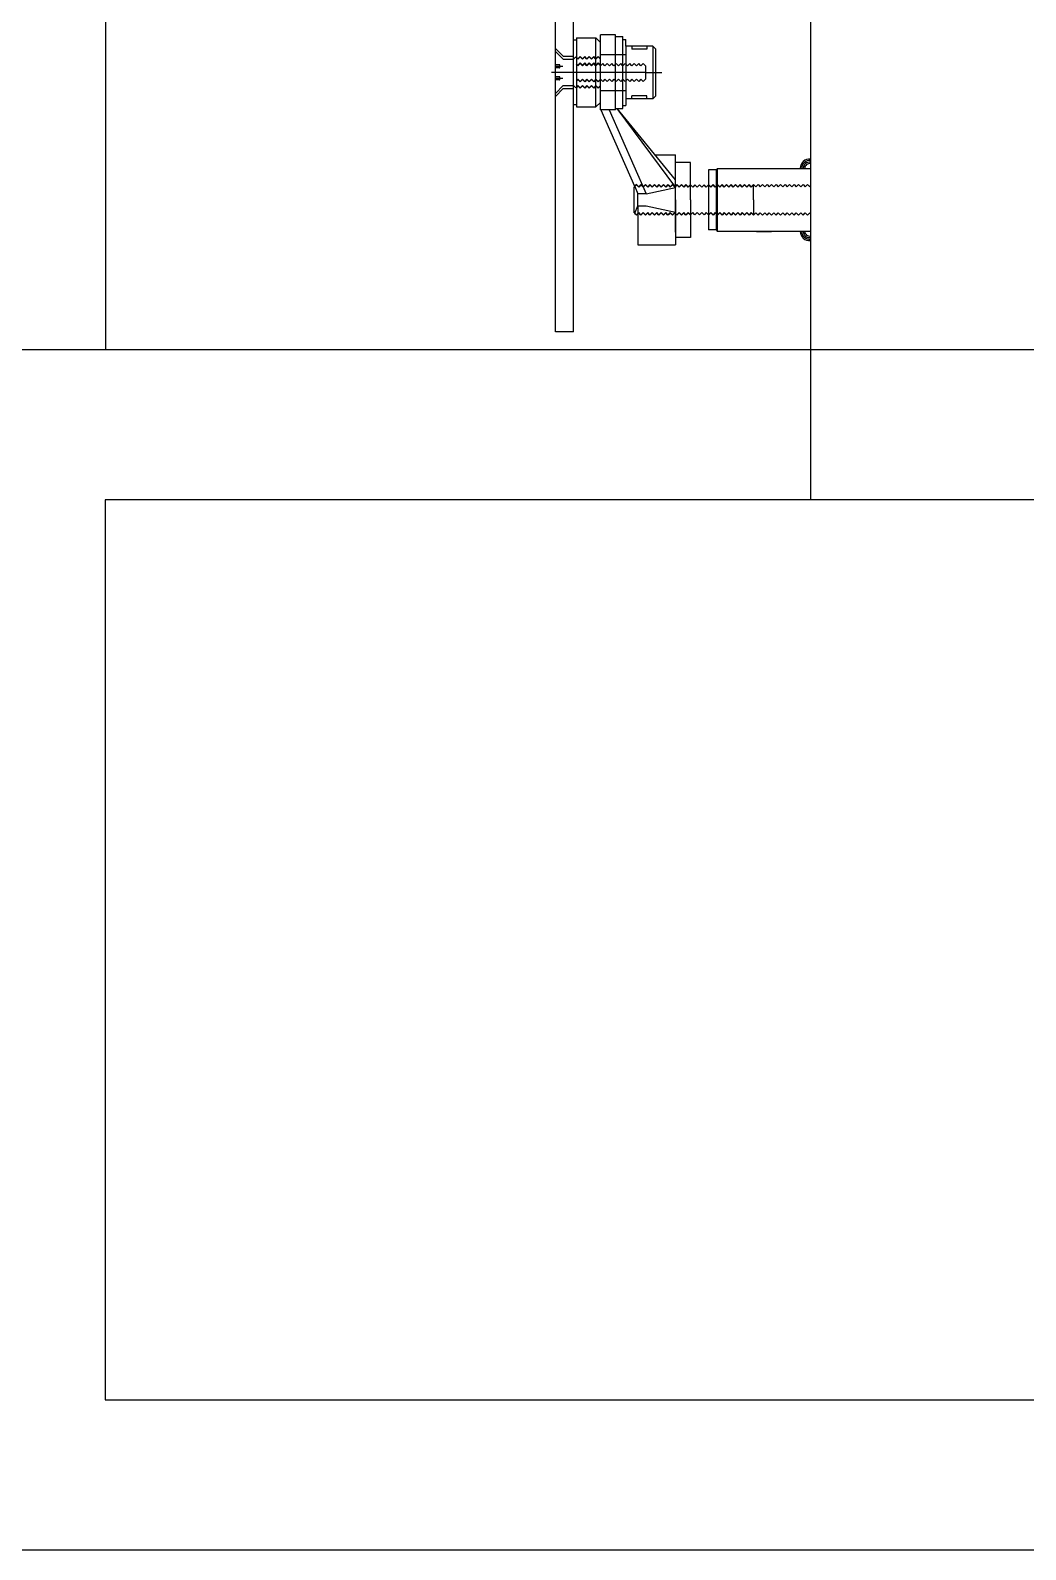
# Model space of a CAD drawing. Header units: millimetres. Extents: x -7448 to 427567, y 91657 to 341328.
# Drawn here: x 307772 to 308436, y 212742 to 213755 of the extents above; entities that cross this region are included whole.
import ezdxf

# ---------------------------------------------------------------- set-up
doc = ezdxf.new("R2010")
doc.units = ezdxf.units.MM
doc.header["$LTSCALE"] = 500
doc.header["$MEASUREMENT"] = 0
doc.linetypes.add('CENTER1', pattern=[8, 6, -1, 0, -1])
doc.linetypes.add('DASH_2', pattern=[34, 30, -1.5, 1, -1.5])
doc.layers.add('e-plan', color=9, linetype='CONTINUOUS')

# ---------------------------------------------------------------- blocks, each defined once
blk = doc.blocks.new('2F 기둥 140514')
at = {"layer": 'e-plan', "ltscale": 0.5}
blk.add_lwpolyline([(247902.6, 82800), (248602.6, 82800), (248602.6, 83400), (247902.6, 83400)], close=True, dxfattribs=at)

msp = doc.modelspace()

# ---------------------------------------------------------------- linework, layer by layer
at = {"layer": 'e-plan'}
for p, q in [((308292.2, 215621.9), (308292.2, 213441.9)), ((308122.2, 213553.9), (308122.2, 214480.9)), ((308134.2, 213553.9), (308134.2, 214480.9)), ((308292.2, 213662.9), (308292.2, 213620.9)), ((308134.2, 213553.9), (308122.2, 213553.9))]:
    msp.add_line(p, q, dxfattribs=at)
at = {"layer": 'e-plan', "linetype": 'Continuous'}
for p, q in [((308122.2, 213710.1), (308122.2, 213743.8)), ((308136.2, 213748.4), (308134.2, 213748.4)), ((308136.2, 213749.9), (308136.2, 213737)), ((308136.2, 213749.9), (308149.2, 213749.9)), ((308149.2, 213735.7), (308149.2, 213749.9)), ((308152.2, 213736), (308152.2, 213751.9)), ((308162.2, 213751.9), (308152.2, 213751.9)), ((308162.2, 213701.9), (308162.2, 213751.9)), ((308162.2, 213750.9), (308167.2, 213750.9)), ((308167.2, 213702.9), (308167.2, 213750.9)), ((308167.2, 213748.9), (308169.2, 213748.9)), ((308187.2, 213744.4), (308169.2, 213744.4)), ((308189.2, 213742.4), (308187.2, 213744.4)), ((308127.4, 213737.7), (308122.2, 213742.9)), ((308127.4, 213737.7), (308134.2, 213737.7)), ((308127.4, 213735.7), (308134.2, 213735.7)), ((308136.2, 213736.7), (308136.2, 213732.7)), ((308149.2, 213703.9), (308149.2, 213735.7)), ((308152.2, 213722.4), (308152.2, 213735.7)), ((308183.2, 213742.4), (308173.2, 213742.4)), ((308189.2, 213711.4), (308189.2, 213742.4)), ((308125.2, 213730.2), (308125.2, 213731.6)), ((308125.2, 213722.2), (308125.2, 213723.6)), ((308136.2, 213732.4), (308136.2, 213721.4)), ((308127.4, 213716.2), (308122.2, 213710.9)), ((308127.4, 213718.2), (308134.2, 213718.2)), ((308127.4, 213716.2), (308134.2, 213716.2)), ((308136.2, 213721.2), (308136.2, 213717.2)), ((308136.2, 213716.9), (308136.2, 213705.4)), ((308152.2, 213718.2), (308152.2, 213722.2)), ((308152.2, 213701.9), (308152.2, 213717.9)), ((308136.2, 213705.4), (308134.2, 213705.4)), ((308136.2, 213705.4), (308136.2, 213703.9)), ((308136.2, 213703.9), (308149.2, 213703.9)), ((308162.2, 213702.9), (308167.2, 213702.9)), ((308163.2, 213702.9), (308202.2, 213650.2)), ((308202.2, 213655.3), (308163.4, 213702.9)), ((308167.2, 213704.9), (308169.2, 213704.9)), ((308187.2, 213709.4), (308169.2, 213709.4)), ((308183.2, 213711.4), (308173.2, 213711.4)), ((308187.2, 213709.4), (308189.2, 213711.4)), ((308162.2, 213701.9), (308152.2, 213701.9)), ((308152.4, 213701.9), (308174.9, 213651)), ((308157.9, 213701.9), (308182.6, 213645.9)), ((308188.6, 213671.9), (308202.2, 213671.9)), ((308202.2, 213641.9), (308202.2, 213671.9)), ((308202.2, 213641.9), (308202.2, 213663.4)), ((308212.2, 213652.2), (308212.2, 213666.9)), ((308230.3, 213662.9), (308229.3, 213661.9)), ((308230.3, 213662.9), (308292.2, 213662.9)), ((308230.3, 213620.9), (308230.3, 213662.9)), ((308212.2, 213641.9), (308212.2, 213651.9)), ((308229.3, 213661.9), (308224.3, 213661.9)), ((308224.3, 213661.9), (308224.3, 213652.1)), ((308229.3, 213661.9), (308229.3, 213621.9)), ((308174.5, 213650.6), (308174.5, 213633.3)), ((308175, 213650.8), (308177.2, 213645.9)), ((308177.2, 213638), (308177.2, 213645.9)), ((308182.6, 213645.9), (308177.2, 213645.9)), ((308182.6, 213645.9), (308202.2, 213650.2)), ((308202.2, 213641.9), (308202.2, 213611.9)), ((308202.2, 213620.4), (308202.2, 213641.9)), ((308212.2, 213641.9), (308212.2, 213631.9)), ((308224.3, 213651.8), (308224.3, 213632.1)), ((308175, 213633.1), (308177.2, 213638)), ((308177.2, 213638), (308177.2, 213611.9)), ((308177.2, 213638), (308182.6, 213638)), ((308182.6, 213638), (308202.2, 213633.7)), ((308212.2, 213631.7), (308212.2, 213616.9)), ((308224.3, 213631.8), (308224.3, 213621.9)), ((308229.3, 213621.9), (308224.3, 213621.9)), ((308229.3, 213621.9), (308230.3, 213620.9)), ((308177.2, 213611.9), (308202.2, 213611.9)), ((308292.2, 213620.9), (308230.3, 213620.9)), ((308256.3, 213620.9), (308266.2, 213620.9))]:
    msp.add_line(p, q, dxfattribs=at)
at = {"layer": 'e-plan', "linetype": 'CENTER1'}
for p, q in [((308149.2, 213749.9), (308152.2, 213746.9)), ((308169.2, 213744.4), (308169.2, 213748.9)), ((308169.2, 213744.4), (308169.2, 213706.8)), ((308173.2, 213744.4), (308173.2, 213742.4)), ((308183.2, 213744.4), (308183.2, 213742.4)), ((308187.2, 213744.4), (308187.2, 213709.4)), ((308122.2, 213740.9), (308127.4, 213735.7)), ((308135.7, 213737.2), (308134.2, 213735.7)), ((308137.2, 213735.7), (308135.7, 213737.2)), ((308137.2, 213736), (308136.2, 213737)), ((308138.7, 213737.5), (308137.2, 213736)), ((308138.7, 213737.2), (308137.2, 213735.7)), ((308138.7, 213733.2), (308137.2, 213731.7)), ((308138.7, 213732.9), (308137.2, 213731.4)), ((308140.2, 213736), (308138.7, 213737.5)), ((308140.2, 213735.7), (308138.7, 213737.2)), ((308140.2, 213731.7), (308138.7, 213733.2)), ((308140.2, 213731.4), (308138.7, 213732.9)), ((308141.7, 213737.5), (308140.2, 213736)), ((308141.7, 213737.2), (308140.2, 213735.7)), ((308141.7, 213733.2), (308140.2, 213731.7)), ((308141.7, 213732.9), (308140.2, 213731.4)), ((308143.2, 213736), (308141.7, 213737.5)), ((308143.2, 213735.7), (308141.7, 213737.2)), ((308143.2, 213731.7), (308141.7, 213733.2)), ((308143.2, 213731.4), (308141.7, 213732.9)), ((308144.7, 213737.5), (308143.2, 213736)), ((308144.7, 213737.2), (308143.2, 213735.7)), ((308144.7, 213733.2), (308143.2, 213731.7)), ((308144.7, 213732.9), (308143.2, 213731.4)), ((308146.2, 213736), (308144.7, 213737.5)), ((308146.2, 213735.7), (308144.7, 213737.2)), ((308146.2, 213731.7), (308144.7, 213733.2)), ((308146.2, 213731.4), (308144.7, 213732.9)), ((308147.7, 213737.5), (308146.2, 213736)), ((308147.7, 213737.2), (308146.2, 213735.7)), ((308147.7, 213733.2), (308146.2, 213731.7)), ((308147.7, 213732.9), (308146.2, 213731.4)), ((308149.2, 213736), (308147.7, 213737.5)), ((308149.2, 213735.7), (308147.7, 213737.2)), ((308149.2, 213731.7), (308147.7, 213733.2)), ((308149.2, 213731.4), (308147.7, 213732.9)), ((308150.7, 213737.5), (308149.2, 213736)), ((308150.7, 213737.2), (308149.2, 213735.7)), ((308150.7, 213733.2), (308149.2, 213731.7)), ((308150.7, 213732.9), (308149.2, 213731.4)), ((308152.2, 213736), (308150.7, 213737.5)), ((308152.2, 213735.7), (308150.7, 213737.2)), ((308152.2, 213731.7), (308150.7, 213733.2)), ((308152.2, 213731.4), (308150.7, 213732.9)), ((308153.7, 213732.9), (308152.2, 213731.4)), ((308155.2, 213731.4), (308153.7, 213732.9)), ((308156.7, 213732.9), (308155.2, 213731.4)), ((308158.2, 213731.4), (308156.7, 213732.9)), ((308159.7, 213732.9), (308158.2, 213731.4)), ((308161.2, 213731.4), (308159.7, 213732.9)), ((308162.7, 213732.9), (308161.2, 213731.4)), ((308164.2, 213731.4), (308162.7, 213732.9)), ((308165.7, 213732.9), (308164.2, 213731.4)), ((308167.2, 213731.4), (308165.7, 213732.9)), ((308168.7, 213732.9), (308167.2, 213731.4)), ((308170.2, 213731.4), (308168.7, 213732.9)), ((308171.7, 213732.9), (308170.2, 213731.4)), ((308173.2, 213731.4), (308171.7, 213732.9)), ((308174.7, 213732.9), (308173.2, 213731.4)), ((308176.2, 213731.4), (308174.7, 213732.9)), ((308177.7, 213732.9), (308176.2, 213731.4)), ((308179.2, 213731.4), (308177.7, 213732.9)), ((308180.7, 213732.9), (308179.2, 213731.4)), ((308182.2, 213731.4), (308180.7, 213732.9)), ((308182.2, 213726.9), (308119.6, 213726.9)), ((308124.9, 213731.9), (308122.2, 213731.9)), ((308127.2, 213730.9), (308122.2, 213730.9)), ((308124.9, 213729.9), (308122.2, 213729.9)), ((308124.9, 213723.9), (308122.2, 213723.9)), ((308127.2, 213722.9), (308122.2, 213722.9)), ((308137.2, 213731.7), (308136.2, 213732.7)), ((308137.2, 213731.4), (308136.2, 213732.4)), ((308182.2, 213731.4), (308182.2, 213722.4)), ((308182.2, 213726.9), (308193.2, 213726.9)), ((308124.9, 213721.9), (308122.2, 213721.9)), ((308122.2, 213712.9), (308127.4, 213718.2)), ((308135.7, 213716.7), (308134.2, 213718.2)), ((308137.2, 213718.2), (308135.7, 213716.7)), ((308137.2, 213722.4), (308136.2, 213721.4)), ((308137.2, 213722.2), (308136.2, 213721.2)), ((308137.2, 213717.9), (308136.2, 213716.9)), ((308138.7, 213720.9), (308137.2, 213722.4)), ((308138.7, 213720.7), (308137.2, 213722.2)), ((308138.7, 213716.7), (308137.2, 213718.2)), ((308138.7, 213716.4), (308137.2, 213717.9)), ((308140.2, 213722.4), (308138.7, 213720.9)), ((308140.2, 213722.2), (308138.7, 213720.7)), ((308140.2, 213718.2), (308138.7, 213716.7)), ((308140.2, 213717.9), (308138.7, 213716.4)), ((308141.7, 213720.9), (308140.2, 213722.4)), ((308141.7, 213720.7), (308140.2, 213722.2)), ((308141.7, 213716.7), (308140.2, 213718.2)), ((308141.7, 213716.4), (308140.2, 213717.9)), ((308143.2, 213722.4), (308141.7, 213720.9)), ((308143.2, 213722.2), (308141.7, 213720.7)), ((308143.2, 213718.2), (308141.7, 213716.7)), ((308143.2, 213717.9), (308141.7, 213716.4)), ((308144.7, 213720.9), (308143.2, 213722.4)), ((308144.7, 213720.7), (308143.2, 213722.2)), ((308144.7, 213716.7), (308143.2, 213718.2)), ((308144.7, 213716.4), (308143.2, 213717.9)), ((308146.2, 213722.4), (308144.7, 213720.9)), ((308146.2, 213722.2), (308144.7, 213720.7)), ((308146.2, 213718.2), (308144.7, 213716.7)), ((308146.2, 213717.9), (308144.7, 213716.4)), ((308147.7, 213720.9), (308146.2, 213722.4)), ((308147.7, 213720.7), (308146.2, 213722.2)), ((308147.7, 213716.7), (308146.2, 213718.2)), ((308147.7, 213716.4), (308146.2, 213717.9)), ((308149.2, 213722.4), (308147.7, 213720.9)), ((308149.2, 213722.2), (308147.7, 213720.7)), ((308149.2, 213718.2), (308147.7, 213716.7)), ((308149.2, 213717.9), (308147.7, 213716.4)), ((308150.7, 213720.9), (308149.2, 213722.4)), ((308150.7, 213720.7), (308149.2, 213722.2)), ((308150.7, 213716.7), (308149.2, 213718.2)), ((308150.7, 213716.4), (308149.2, 213717.9)), ((308152.2, 213722.4), (308150.7, 213720.9)), ((308152.2, 213722.2), (308150.7, 213720.7)), ((308152.2, 213718.2), (308150.7, 213716.7)), ((308152.2, 213717.9), (308150.7, 213716.4)), ((308153.7, 213720.9), (308152.2, 213722.4)), ((308155.2, 213722.4), (308153.7, 213720.9)), ((308156.7, 213720.9), (308155.2, 213722.4)), ((308158.2, 213722.4), (308156.7, 213720.9)), ((308159.7, 213720.9), (308158.2, 213722.4)), ((308161.2, 213722.4), (308159.7, 213720.9)), ((308162.7, 213720.9), (308161.2, 213722.4)), ((308164.2, 213722.4), (308162.7, 213720.9)), ((308165.7, 213720.9), (308164.2, 213722.4)), ((308167.2, 213722.4), (308165.7, 213720.9)), ((308168.7, 213720.9), (308167.2, 213722.4)), ((308170.2, 213722.4), (308168.7, 213720.9)), ((308171.7, 213720.9), (308170.2, 213722.4)), ((308173.2, 213722.4), (308171.7, 213720.9)), ((308174.7, 213720.9), (308173.2, 213722.4)), ((308176.2, 213722.4), (308174.7, 213720.9)), ((308177.7, 213720.9), (308176.2, 213722.4)), ((308179.2, 213722.4), (308177.7, 213720.9)), ((308180.7, 213720.9), (308179.2, 213722.4)), ((308182.2, 213722.4), (308180.7, 213720.9)), ((308149.2, 213703.9), (308152.2, 213706.9)), ((308169.2, 213706.8), (308169.2, 213704.9)), ((308173.2, 213709.4), (308173.2, 213711.4)), ((308183.2, 213709.4), (308183.2, 213711.4)), ((308176.2, 213651.9), (308174.7, 213650.4)), ((308176.2, 213652.2), (308174.9, 213651)), ((308177.7, 213650.7), (308176.2, 213652.2)), ((308177.7, 213650.4), (308176.2, 213651.9)), ((308179.2, 213652.2), (308177.7, 213650.7)), ((308179.2, 213651.9), (308177.7, 213650.4)), ((308180.7, 213650.7), (308179.2, 213652.2)), ((308180.7, 213650.4), (308179.2, 213651.9)), ((308182.2, 213652.2), (308180.7, 213650.7)), ((308182.2, 213651.9), (308180.7, 213650.4)), ((308183.7, 213650.7), (308182.2, 213652.2)), ((308183.7, 213650.4), (308182.2, 213651.9)), ((308185.2, 213652.2), (308183.7, 213650.7)), ((308185.2, 213651.9), (308183.7, 213650.4)), ((308186.7, 213650.7), (308185.2, 213652.2)), ((308186.7, 213650.4), (308185.2, 213651.9)), ((308188.2, 213652.2), (308186.7, 213650.7)), ((308188.2, 213651.9), (308186.7, 213650.4)), ((308189.7, 213650.7), (308188.2, 213652.2)), ((308189.7, 213650.4), (308188.2, 213651.9)), ((308191.2, 213652.2), (308189.7, 213650.7)), ((308191.2, 213651.9), (308189.7, 213650.4)), ((308192.7, 213650.7), (308191.2, 213652.2)), ((308192.7, 213650.4), (308191.2, 213651.9)), ((308194.2, 213652.2), (308192.7, 213650.7)), ((308194.2, 213651.9), (308192.7, 213650.4)), ((308195.7, 213650.7), (308194.2, 213652.2)), ((308195.7, 213650.4), (308194.2, 213651.9)), ((308197.2, 213652.2), (308195.7, 213650.7)), ((308197.2, 213651.9), (308195.7, 213650.4)), ((308198.7, 213650.7), (308197.2, 213652.2)), ((308198.7, 213650.4), (308197.2, 213651.9)), ((308200.2, 213652.2), (308198.7, 213650.7)), ((308200.2, 213651.9), (308198.7, 213650.4)), ((308201.7, 213650.7), (308200.2, 213652.2)), ((308201.7, 213650.4), (308200.2, 213651.9)), ((308203.2, 213652.2), (308201.7, 213650.7)), ((308203.2, 213651.9), (308201.7, 213650.4)), ((308204.7, 213650.7), (308203.2, 213652.2)), ((308204.7, 213650.4), (308203.2, 213651.9)), ((308206.2, 213652.2), (308204.7, 213650.7)), ((308206.2, 213651.9), (308204.7, 213650.4)), ((308207.7, 213650.7), (308206.2, 213652.2)), ((308207.7, 213650.4), (308206.2, 213651.9)), ((308209.2, 213652.2), (308207.7, 213650.7)), ((308209.2, 213651.9), (308207.7, 213650.4)), ((308210.7, 213650.7), (308209.2, 213652.2)), ((308210.7, 213650.4), (308209.2, 213651.9)), ((308212.2, 213652.2), (308210.7, 213650.7)), ((308212.2, 213651.9), (308210.7, 213650.4)), ((308213.7, 213650.4), (308212.2, 213651.9)), ((308215.2, 213651.9), (308213.7, 213650.4)), ((308216.7, 213650.4), (308215.2, 213651.9)), ((308218.2, 213651.9), (308216.7, 213650.4)), ((308219.7, 213650.4), (308218.2, 213651.9)), ((308221.2, 213651.9), (308219.7, 213650.4)), ((308222.7, 213650.4), (308221.2, 213651.9)), ((308224.2, 213651.9), (308222.7, 213650.4)), ((308225.7, 213650.4), (308224.2, 213651.9)), ((308225.7, 213650.7), (308224.3, 213652.1)), ((308227.2, 213652.2), (308225.7, 213650.7)), ((308227.2, 213651.9), (308225.7, 213650.4)), ((308228.7, 213650.7), (308227.2, 213652.2)), ((308228.7, 213650.4), (308227.2, 213651.9)), ((308230.2, 213652.2), (308228.7, 213650.7)), ((308230.2, 213651.9), (308228.7, 213650.4)), ((308231.7, 213650.7), (308230.2, 213652.2)), ((308231.7, 213650.4), (308230.2, 213651.9)), ((308233.2, 213652.2), (308231.7, 213650.7)), ((308233.2, 213651.9), (308231.7, 213650.4)), ((308234.7, 213650.7), (308233.2, 213652.2)), ((308234.7, 213650.4), (308233.2, 213651.9)), ((308236.2, 213652.2), (308234.7, 213650.7)), ((308236.2, 213651.9), (308234.7, 213650.4)), ((308237.7, 213650.7), (308236.2, 213652.2)), ((308237.7, 213650.4), (308236.2, 213651.9)), ((308239.2, 213652.2), (308237.7, 213650.7)), ((308239.2, 213651.9), (308237.7, 213650.4)), ((308240.7, 213650.7), (308239.2, 213652.2)), ((308240.7, 213650.4), (308239.2, 213651.9)), ((308242.2, 213652.2), (308240.7, 213650.7)), ((308242.2, 213651.9), (308240.7, 213650.4)), ((308243.7, 213650.7), (308242.2, 213652.2)), ((308243.7, 213650.4), (308242.2, 213651.9)), ((308245.2, 213652.2), (308243.7, 213650.7)), ((308245.2, 213651.9), (308243.7, 213650.4)), ((308246.7, 213650.7), (308245.2, 213652.2)), ((308246.7, 213650.4), (308245.2, 213651.9)), ((308248.2, 213652.2), (308246.7, 213650.7)), ((308248.2, 213651.9), (308246.7, 213650.4)), ((308249.7, 213650.7), (308248.2, 213652.2)), ((308249.7, 213650.4), (308248.2, 213651.9)), ((308251.2, 213652.2), (308249.7, 213650.7)), ((308251.2, 213651.9), (308249.7, 213650.4)), ((308252.7, 213650.7), (308251.2, 213652.2)), ((308252.7, 213650.4), (308251.2, 213651.9)), ((308254.2, 213652.2), (308252.7, 213650.7)), ((308254.2, 213651.9), (308252.7, 213650.4)), ((308254.2, 213652.2), (308255.7, 213650.7)), ((308254.2, 213641.9), (308254.2, 213651.9)), ((308255.7, 213650.7), (308257.2, 213652.2)), ((308257.2, 213652.2), (308258.7, 213650.7)), ((308258.7, 213650.7), (308260.2, 213652.2)), ((308260.2, 213652.2), (308261.7, 213650.7)), ((308261.7, 213650.7), (308263.2, 213652.2)), ((308263.2, 213652.2), (308264.7, 213650.7)), ((308264.7, 213650.7), (308266.2, 213652.2)), ((308266.2, 213652.2), (308267.7, 213650.7)), ((308267.7, 213650.7), (308269.2, 213652.2)), ((308269.2, 213652.2), (308270.7, 213650.7)), ((308270.7, 213650.7), (308272.2, 213652.2)), ((308272.2, 213652.2), (308273.7, 213650.7)), ((308273.7, 213650.7), (308275.2, 213652.2)), ((308275.2, 213652.2), (308276.7, 213650.7)), ((308276.7, 213650.7), (308278.2, 213652.2)), ((308278.2, 213652.2), (308279.7, 213650.7)), ((308279.7, 213650.7), (308281.2, 213652.2)), ((308281.2, 213652.2), (308282.7, 213650.7)), ((308282.7, 213650.7), (308284.2, 213652.2)), ((308284.2, 213652.2), (308285.7, 213650.7)), ((308285.7, 213650.7), (308287.2, 213652.2)), ((308287.2, 213652.2), (308288.7, 213650.7)), ((308288.7, 213650.7), (308290.2, 213652.2)), ((308290.2, 213652.2), (308291.7, 213650.7)), ((308174.7, 213650.4), (308174.5, 213650.6)), ((308198.7, 213650.7), (308197.7, 213651.7)), ((308210.7, 213650.4), (308209.7, 213651.4)), ((308254.2, 213641.9), (308254.2, 213631.9)), ((308291.7, 213650.7), (308292.2, 213651.2)), ((308174.7, 213633.4), (308174.5, 213633.3)), ((308176.2, 213631.9), (308174.7, 213633.4)), ((308176.2, 213631.7), (308174.9, 213632.9)), ((308177.7, 213633.4), (308176.2, 213631.9)), ((308177.7, 213633.2), (308176.2, 213631.7)), ((308179.2, 213631.9), (308177.7, 213633.4)), ((308179.2, 213631.7), (308177.7, 213633.2)), ((308180.7, 213633.4), (308179.2, 213631.9)), ((308180.7, 213633.2), (308179.2, 213631.7)), ((308182.2, 213631.9), (308180.7, 213633.4)), ((308182.2, 213631.7), (308180.7, 213633.2)), ((308183.7, 213633.4), (308182.2, 213631.9)), ((308183.7, 213633.2), (308182.2, 213631.7)), ((308185.2, 213631.9), (308183.7, 213633.4)), ((308185.2, 213631.7), (308183.7, 213633.2)), ((308186.7, 213633.4), (308185.2, 213631.9)), ((308186.7, 213633.2), (308185.2, 213631.7)), ((308188.2, 213631.9), (308186.7, 213633.4)), ((308188.2, 213631.7), (308186.7, 213633.2)), ((308189.7, 213633.4), (308188.2, 213631.9)), ((308189.7, 213633.2), (308188.2, 213631.7)), ((308191.2, 213631.9), (308189.7, 213633.4)), ((308191.2, 213631.7), (308189.7, 213633.2)), ((308192.7, 213633.4), (308191.2, 213631.9)), ((308192.7, 213633.2), (308191.2, 213631.7)), ((308194.2, 213631.9), (308192.7, 213633.4)), ((308194.2, 213631.7), (308192.7, 213633.2)), ((308195.7, 213633.4), (308194.2, 213631.9)), ((308195.7, 213633.2), (308194.2, 213631.7)), ((308197.2, 213631.9), (308195.7, 213633.4)), ((308197.2, 213631.7), (308195.7, 213633.2)), ((308198.7, 213633.4), (308197.2, 213631.9)), ((308198.7, 213633.2), (308197.2, 213631.7)), ((308198.7, 213633.2), (308197.7, 213632.2)), ((308200.2, 213631.9), (308198.7, 213633.4)), ((308200.2, 213631.7), (308198.7, 213633.2)), ((308201.7, 213633.4), (308200.2, 213631.9)), ((308201.7, 213633.2), (308200.2, 213631.7)), ((308203.2, 213631.9), (308201.7, 213633.4)), ((308203.2, 213631.7), (308201.7, 213633.2)), ((308204.7, 213633.4), (308203.2, 213631.9)), ((308204.7, 213633.2), (308203.2, 213631.7)), ((308206.2, 213631.9), (308204.7, 213633.4)), ((308206.2, 213631.7), (308204.7, 213633.2)), ((308207.7, 213633.4), (308206.2, 213631.9)), ((308207.7, 213633.2), (308206.2, 213631.7)), ((308209.2, 213631.9), (308207.7, 213633.4)), ((308209.2, 213631.7), (308207.7, 213633.2)), ((308210.7, 213633.4), (308209.2, 213631.9)), ((308210.7, 213633.2), (308209.2, 213631.7)), ((308210.7, 213633.4), (308209.7, 213632.4)), ((308212.2, 213631.9), (308210.7, 213633.4)), ((308212.2, 213631.7), (308210.7, 213633.2)), ((308213.7, 213633.4), (308212.2, 213631.9)), ((308215.2, 213631.9), (308213.7, 213633.4)), ((308216.7, 213633.4), (308215.2, 213631.9)), ((308218.2, 213631.9), (308216.7, 213633.4)), ((308219.7, 213633.4), (308218.2, 213631.9)), ((308221.2, 213631.9), (308219.7, 213633.4)), ((308222.7, 213633.4), (308221.2, 213631.9)), ((308224.2, 213631.9), (308222.7, 213633.4)), ((308225.7, 213633.4), (308224.2, 213631.9)), ((308225.7, 213633.2), (308224.3, 213631.8)), ((308227.2, 213631.9), (308225.7, 213633.4)), ((308227.2, 213631.7), (308225.7, 213633.2)), ((308228.7, 213633.4), (308227.2, 213631.9)), ((308228.7, 213633.2), (308227.2, 213631.7)), ((308230.2, 213631.9), (308228.7, 213633.4)), ((308230.2, 213631.7), (308228.7, 213633.2)), ((308231.7, 213633.4), (308230.2, 213631.9)), ((308231.7, 213633.2), (308230.2, 213631.7)), ((308233.2, 213631.9), (308231.7, 213633.4)), ((308233.2, 213631.7), (308231.7, 213633.2)), ((308234.7, 213633.4), (308233.2, 213631.9)), ((308234.7, 213633.2), (308233.2, 213631.7)), ((308236.2, 213631.9), (308234.7, 213633.4)), ((308236.2, 213631.7), (308234.7, 213633.2)), ((308237.7, 213633.4), (308236.2, 213631.9)), ((308237.7, 213633.2), (308236.2, 213631.7)), ((308239.2, 213631.9), (308237.7, 213633.4)), ((308239.2, 213631.7), (308237.7, 213633.2)), ((308240.7, 213633.4), (308239.2, 213631.9)), ((308240.7, 213633.2), (308239.2, 213631.7)), ((308242.2, 213631.9), (308240.7, 213633.4)), ((308242.2, 213631.7), (308240.7, 213633.2)), ((308243.7, 213633.4), (308242.2, 213631.9)), ((308243.7, 213633.2), (308242.2, 213631.7)), ((308245.2, 213631.9), (308243.7, 213633.4)), ((308245.2, 213631.7), (308243.7, 213633.2)), ((308246.7, 213633.4), (308245.2, 213631.9)), ((308246.7, 213633.2), (308245.2, 213631.7)), ((308248.2, 213631.9), (308246.7, 213633.4)), ((308248.2, 213631.7), (308246.7, 213633.2)), ((308249.7, 213633.4), (308248.2, 213631.9)), ((308249.7, 213633.2), (308248.2, 213631.7)), ((308251.2, 213631.9), (308249.7, 213633.4)), ((308251.2, 213631.7), (308249.7, 213633.2)), ((308252.7, 213633.4), (308251.2, 213631.9)), ((308252.7, 213633.2), (308251.2, 213631.7)), ((308254.2, 213631.9), (308252.7, 213633.4)), ((308254.2, 213631.7), (308252.7, 213633.2)), ((308254.2, 213631.7), (308255.7, 213633.2)), ((308255.7, 213633.2), (308257.2, 213631.7)), ((308257.2, 213631.7), (308258.7, 213633.2)), ((308258.7, 213633.2), (308260.2, 213631.7)), ((308260.2, 213631.7), (308261.7, 213633.2)), ((308261.7, 213633.2), (308263.2, 213631.7)), ((308263.2, 213631.7), (308264.7, 213633.2)), ((308264.7, 213633.2), (308266.2, 213631.7)), ((308266.2, 213631.7), (308267.7, 213633.2)), ((308267.7, 213633.2), (308269.2, 213631.7)), ((308269.2, 213631.7), (308270.7, 213633.2)), ((308270.7, 213633.2), (308272.2, 213631.7)), ((308272.2, 213631.7), (308273.7, 213633.2)), ((308273.7, 213633.2), (308275.2, 213631.7)), ((308275.2, 213631.7), (308276.7, 213633.2)), ((308276.7, 213633.2), (308278.2, 213631.7)), ((308278.2, 213631.7), (308279.7, 213633.2)), ((308279.7, 213633.2), (308281.2, 213631.7)), ((308281.2, 213631.7), (308282.7, 213633.2)), ((308282.7, 213633.2), (308284.2, 213631.7)), ((308284.2, 213631.7), (308285.7, 213633.2)), ((308285.7, 213633.2), (308287.2, 213631.7)), ((308287.2, 213631.7), (308288.7, 213633.2)), ((308288.7, 213633.2), (308290.2, 213631.7)), ((308290.2, 213631.7), (308291.7, 213633.2)), ((308291.7, 213633.2), (308292.2, 213632.7))]:
    msp.add_line(p, q, dxfattribs=at)
at = {"layer": 'e-plan', "linetype": 'DASH_2'}
for p, q in [((308152.2, 213738.9), (308169.2, 213738.9)), ((308152.2, 213714.9), (308169.2, 213714.9)), ((308212.2, 213666.9), (308202.2, 213666.9)), ((308212.2, 213616.9), (308202.2, 213616.9))]:
    msp.add_line(p, q, dxfattribs=at)
at = {"layer": 'e-plan'}
msp.add_lwpolyline([(304762.2, 213541.9), (304762.2, 213841.9), (307822.2, 213841.9), (307822.2, 213541.9)], dxfattribs=at)
msp.add_lwpolyline([(307622.2, 212741.9), (308622.2, 212741.9), (308622.2, 213541.9), (307622.2, 213541.9)], close=True, dxfattribs=at)
at = {"layer": 'e-plan', "linetype": 'CENTER1'}
for centre, start, end in [((308124.9, 213731.6), 0, 90), ((308124.9, 213730.2), 270, 0), ((308124.9, 213723.6), 0, 90), ((308124.9, 213722.2), 270, 0)]:
    msp.add_arc(centre, 0.3, start, end, dxfattribs=at)
at = {"layer": 'e-plan', "linetype": 'Continuous'}
for centre, radius, start, end in [((308291.5, 213663), 6.11, 83.9869, 180.1886), ((308291.5, 213663), 5.11, 82.8047, 180.1886), ((308291.5, 213663), 4.11, 81.0413, 180.1886), ((308291.5, 213663), 3.11, 78.1246, 180.1886), ((308291.5, 213620.9), 6.11, 179.8114, 276.0131), ((308291.5, 213620.9), 5.11, 179.8114, 277.1953), ((308291.5, 213620.9), 4.11, 179.8114, 278.9587), ((308291.5, 213620.9), 3.11, 179.8114, 281.8754)]:
    msp.add_arc(centre, radius, start, end, dxfattribs=at)

# ---------------------------------------------------------------- block references
at = {"layer": 'e-plan'}
msp.add_blockref('2F 기둥 140514', (59919.5, 130041.9), dxfattribs=at)

doc.saveas('drawing.dxf')
